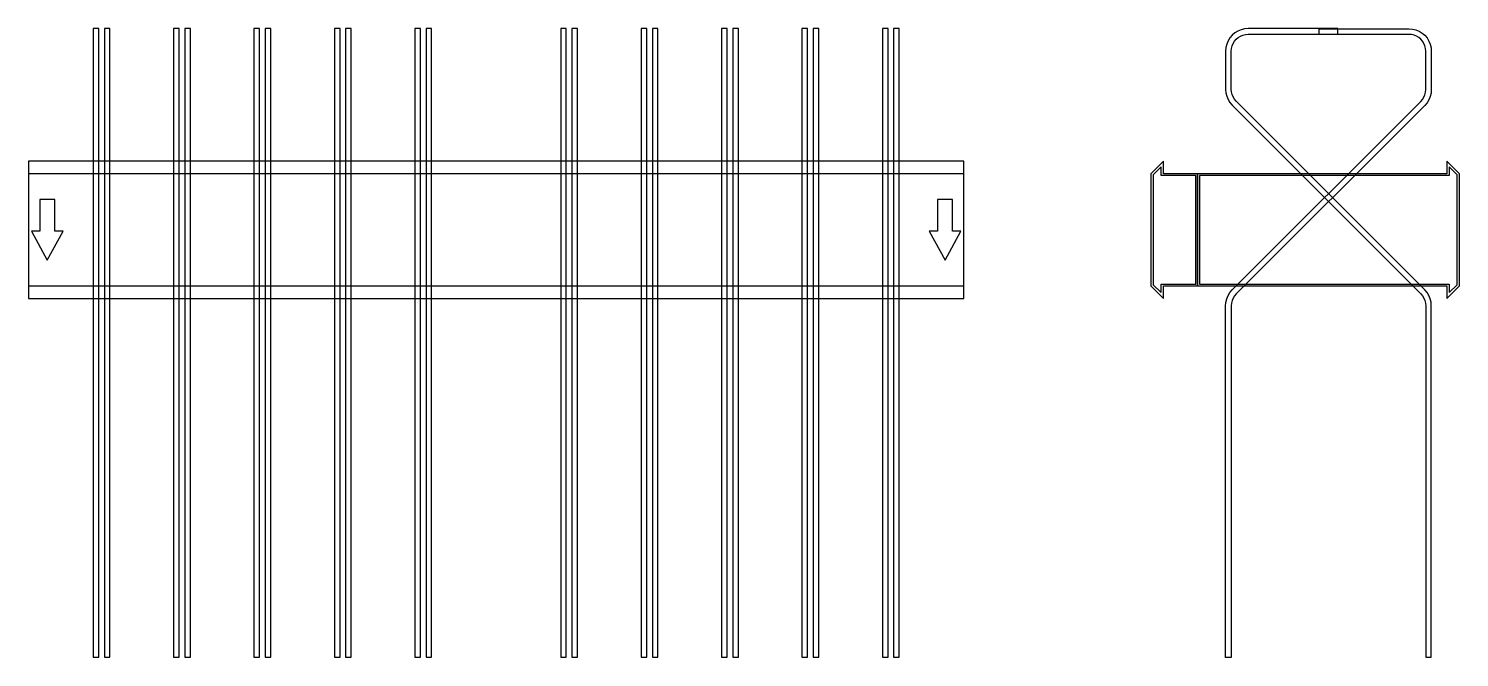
# Model space of a CAD drawing. Extents: x 0 to 1530, y -457 to 215.
import ezdxf

# ---------------------------------------------------------------- set-up
doc = ezdxf.new("R2010")
doc.units = 0
doc.layers.add('Halfen', color=7, linetype='CONTINUOUS')

msp = doc.modelspace()

# ---------------------------------------------------------------- linework, layer by layer
at = {"layer": 'Halfen', "color": 7}
for points in [[(75, -457.177), (75, 215.147), (69, 215.147), (69, -457.177)], [(87, -457.177), (87, 215.147), (81, 215.147), (81, -457.177)], [(161, -457.177), (161, 215.147), (155, 215.147), (155, -457.177)], [(173, -457.177), (173, 215.147), (167, 215.147), (167, -457.177)], [(247, -457.177), (247, 215.147), (241, 215.147), (241, -457.177)], [(259, -457.177), (259, 215.147), (253, 215.147), (253, -457.177)], [(333, -457.177), (333, 215.147), (327, 215.147), (327, -457.177)], [(345, -457.177), (345, 215.147), (339, 215.147), (339, -457.177)], [(419, -457.177), (419, 215.147), (413, 215.147), (413, -457.177)], [(431, -457.177), (431, 215.147), (425, 215.147), (425, -457.177)], [(575, -457.177), (575, 215.147), (569, 215.147), (569, -457.177)], [(587, -457.177), (587, 215.147), (581, 215.147), (581, -457.177)], [(661, -457.177), (661, 215.147), (655, 215.147), (655, -457.177)], [(673, -457.177), (673, 215.147), (667, 215.147), (667, -457.177)], [(747, -457.177), (747, 215.147), (741, 215.147), (741, -457.177)], [(759, -457.177), (759, 215.147), (753, 215.147), (753, -457.177)], [(833, -457.177), (833, 215.147), (827, 215.147), (827, -457.177)], [(845, -457.177), (845, 215.147), (839, 215.147), (839, -457.177)], [(919, -457.177), (919, 215.147), (913, 215.147), (913, -457.177)], [(931, -457.177), (931, 215.147), (925, 215.147), (925, -457.177)], [(1500, -457.177), (1500, -81.213), (1499.705, -77.459), (1498.825, -73.797), (1497.384, -70.317), (1495.416, -67.106), (1492.971, -64.243), (1291.272, 137.456), (1289.438, 139.604), (1287.962, 142.012), (1286.881, 144.621), (1286.222, 147.368), (1286, 150.184), (1286, 191.147), (1286.222, 193.963), (1286.881, 196.71), (1287.962, 199.319), (1289.438, 201.728), (1291.272, 203.875), (1293.42, 205.71), (1295.828, 207.186), (1298.438, 208.266), (1301.184, 208.926), (1304, 209.147), (1400, 209.147), (1400, 215.147), (1304, 215.147), (1300.246, 214.852), (1296.584, 213.973), (1293.104, 212.532), (1289.893, 210.564), (1287.029, 208.118), (1284.584, 205.254), (1282.616, 202.043), (1281.175, 198.564), (1280.295, 194.902), (1280, 191.147), (1280, 150.184), (1280.295, 146.429), (1281.175, 142.767), (1282.616, 139.288), (1284.584, 136.077), (1287.029, 133.213), (1488.728, -68.485), (1490.562, -70.633), (1492.038, -73.041), (1493.119, -75.651), (1493.778, -78.397), (1494, -81.213), (1494, -457.177)], [(1280, -457.324), (1280, -81.361), (1280.295, -77.606), (1281.175, -73.944), (1282.616, -70.465), (1284.584, -67.254), (1287.029, -64.39), (1488.728, 137.308), (1490.562, 139.456), (1492.038, 141.865), (1493.119, 144.474), (1493.778, 147.221), (1494, 150.036), (1494, 191), (1493.778, 193.816), (1493.119, 196.562), (1492.038, 199.172), (1490.562, 201.58), (1488.728, 203.728), (1486.58, 205.562), (1484.172, 207.038), (1481.562, 208.119), (1478.816, 208.778), (1476, 209), (1380, 209), (1380, 215), (1476, 215), (1479.754, 214.705), (1483.416, 213.825), (1486.896, 212.384), (1490.107, 210.416), (1492.971, 207.971), (1495.416, 205.107), (1497.384, 201.896), (1498.825, 198.416), (1499.705, 194.754), (1500, 191), (1500, 150.036), (1499.705, 146.282), (1498.825, 142.62), (1497.384, 139.141), (1495.416, 135.929), (1492.971, 133.066), (1291.272, -68.633), (1289.438, -70.78), (1287.962, -73.189), (1286.881, -75.798), (1286.222, -78.545), (1286, -81.361), (1286, -457.324)], [(0, -73.5), (1000, -73.5), (1000, 73.5), (0, 73.5)], [(1250, -60), (1250, 60), (1213.5, 60), (1213.5, 73.5), (1200, 60), (1200, -60), (1213.5, -73.5), (1213.5, -60)], [(1248, -58), (1248, 58), (1211, 58), (1211, 67.25), (1202.5, 58.75), (1202.5, -58.75), (1211, -67.25), (1211, -58)], [(1530, -60), (1530, 60), (1516.5, 73.5), (1516.5, 60), (1250, 60), (1250, -60), (1516.5, -60), (1516.5, -73.5)], [(1527.5, -58.75), (1527.5, 58.75), (1519, 67.25), (1519, 58), (1252, 58), (1252, -58), (1519, -58), (1519, -67.25)], [(0, -60), (1000, -60), (1000, 60), (0, 60)], [(20, -32.5), (37, -1.5), (28, -1.5), (28, 32.5), (12, 32.5), (12, -1.5), (3, -1.5)], [(980, -32.5), (997, -1.5), (988, -1.5), (988, 32.5), (972, 32.5), (972, -1.5), (963, -1.5)]]:
    msp.add_lwpolyline(points, close=True, dxfattribs=at)

doc.saveas('drawing.dxf')
